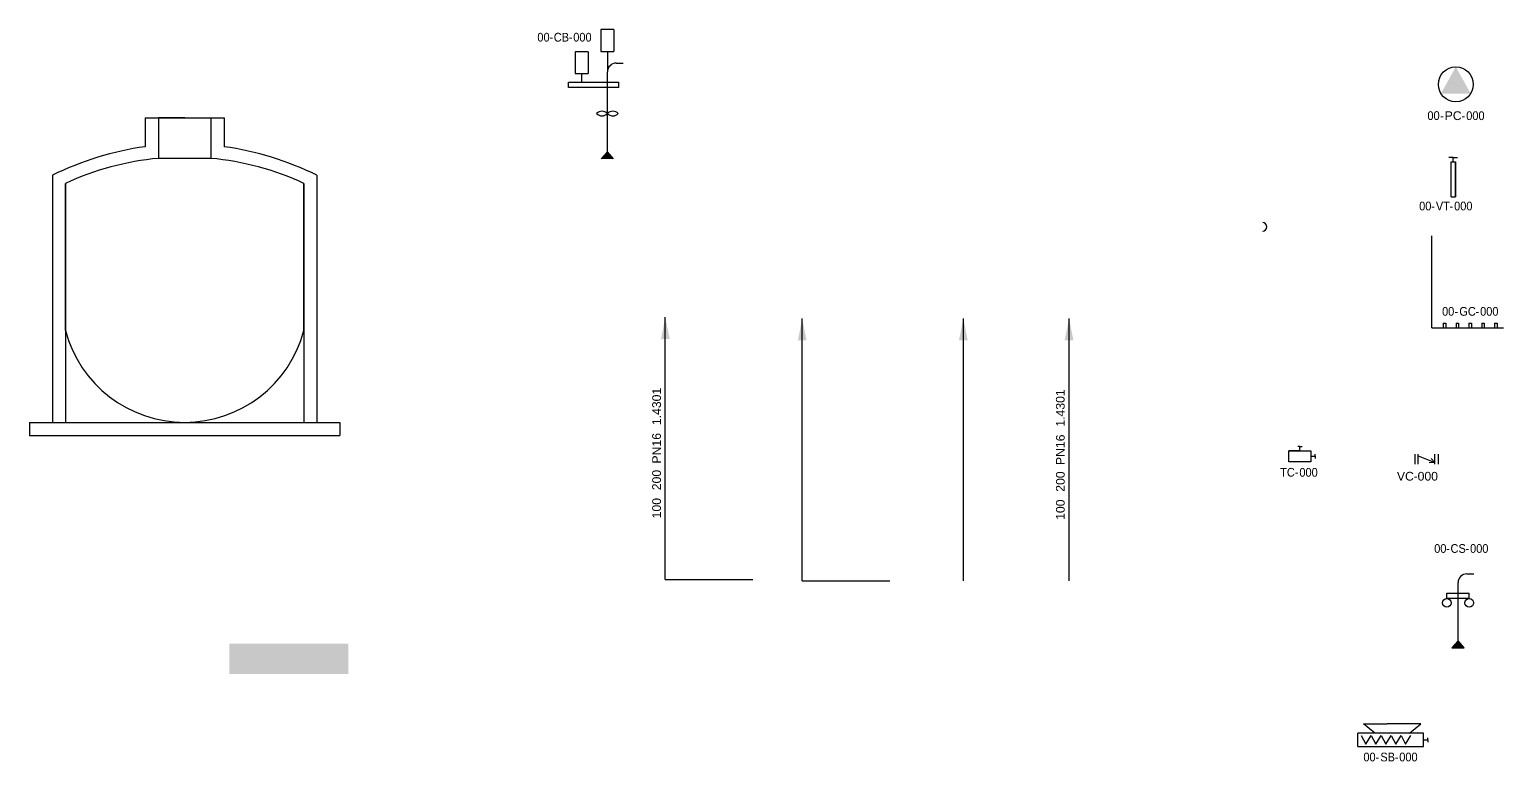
# Model space of a CAD drawing. Extents: x 2684 to 7761, y 1353 to 2487.
# Drawn here: x 2708.9 to 3046.2, y 1778.7 to 1946.1 of the extents above; entities that cross this region are included whole.
import ezdxf
from ezdxf.enums import TextEntityAlignment as Align

# ---------------------------------------------------------------- set-up
doc = ezdxf.new("R2018")
doc.units = 0
doc.header["$LTSCALE"] = 0.25
for name, color, linetype, lineweight, true_color in [('equipment', 5, 'Continuous', 25, 0x0000ff), ('sewer', 7, 'Continuous', 25, 0x1c2600), ('Text', 7, 'Continuous', 25, 0xffffff), ('unit', 1, 'Continuous', 25, 0xff0000)]:
    doc.layers.add(name, color=color, linetype=linetype, lineweight=lineweight, true_color=true_color)
doc.layers.add('pipeTag', color=7, linetype='Continuous')
doc.layers.add('valve', color=7, linetype='Continuous', lineweight=25, true_color=0xffffff, plot=False)
doc.styles.add('Organica', font='arial.ttf')

# ---------------------------------------------------------------- blocks, each defined once
blk = doc.blocks.new('*U46')
for p, q in [((2.5, 3.5), (2, 3.5)), ((2.5, 2.5), (2.5, 3.5)), ((2.5, 3.5), (3, 3.5)), ((2.63, 2.5), (0, 2.5)), ((5, 1.25), (6, 1.25)), ((6, 1.25), (6, 1.75)), ((6, 1.25), (6, 0.75))]:
    blk.add_line(p, q)
blk.add_lwpolyline([(0, 2.5), (5, 2.5), (5, 0), (0, 0)], close=True)
at = {"insert": (2.18, -2.44), "char_height": 2, "width": 5.3402, "attachment_point": 6, "line_spacing_factor": 0.9, "style": 'Organica'}
blk.add_mtext('{\\W0.9;TC-}', dxfattribs=at)
at = {"style": 'Organica', "flags": 1}
for tag, p in [('MATERIAL', (46.71, 22.73)), ('NOTE', (46.71, 25.84)), ('MODEL', (46.71, 16.42)), ('MANUFACTURE', (46.71, 13.31)), ('PROCESSUNITAREA', (46.71, 9.91))]:
    blk.add_attdef(tag, text='', height=2, dxfattribs=at).set_placement(p, align=Align.MIDDLE_CENTER)
at = {"style": 'Organica', "width": 0.9, "flags": 8}
blk.add_attdef('TAG', text='', height=2, dxfattribs=at).set_placement((4.49, -2.44), align=Align.MIDDLE_CENTER)
blk = doc.blocks.new('*U54')
blk.add_circle((0, 0), 4)
blk.add_solid([(-3.4, -2.11), (0, 4), (3.4, -2.11)])
at = {"char_height": 2, "width": 5.3402, "attachment_point": 6, "line_spacing_factor": 0.9, "style": 'Organica'}
for insert in [(-2.74, -7.17), (2.16, -7.17)]:
    blk.add_mtext('{\\W0.9;-}', dxfattribs=dict(at, insert=insert))
at = {"style": 'Organica', "flags": 1}
for tag, p in [('PUMP_TYPE', (-13.95, 99.74)), ('NOTE_CHINESE', (-13.95, 93.74)), ('NOTE', (-13.95, 96.74)), ('MATERIAL_HOUSING', (-13.95, 90.64)), ('MATERIAL_IMPELLER', (-13.95, 87.64)), ('INSTALLED_POWER', (-13.95, 81.43)), ('CONSUMED_POWER', (-13.95, 78.43)), ('MODEL', (-13.95, 75.32)), ('MANUFACTURE', (-13.95, 72.21)), ('UNIT_CAPACITY', (-13.42, 69.06)), ('SP_CAPACITY', (-13.42, 66.16)), ('UNIT_HEAD', (-13.42, 63.06)), ('SP_HEAD', (-13.42, 60.06)), ('INSTALLATION', (-13.42, 56.95)), ('STB_DTY', (-13.42, 53.63)), ('RUNNINGHOURS', (-13.42, 50.63)), ('HOSTNAME', (-12.95, 46.85)), ('DI', (-13.85, 41.6)), ('DO', (-13.85, 38.6)), ('PO', (-13.85, 26.6)), ('PROCESSUNITAREA', (-13.85, 23.6))]:
    blk.add_attdef(tag, text='', height=2, dxfattribs=at).set_placement(p, align=Align.MIDDLE_CENTER)
at = {"style": 'Organica', "width": 0.9}
blk.add_attdef('AREA_CODE', text='', height=2, dxfattribs=at).set_placement((-3.71, -7.15), align=Align.MIDDLE_RIGHT)
at = {"style": 'Organica'}
blk.add_attdef('TAG_ID', text='', height=2, dxfattribs=at).set_placement((1.32, -7.17), align=Align.MIDDLE_RIGHT)
at = {"style": 'Organica', "width": 0.9, "flags": 8}
blk.add_attdef('TAG', text='', height=2, dxfattribs=at).set_placement((4.47, -7.17), align=Align.MIDDLE_CENTER)
blk = doc.blocks.new('*U41')
blk.add_hatch(color=256).paths.add_polyline_path([(0, 0), (-1.4, -1.59), (1.4, -1.59)])
for p, q in [((2, 15.32), (3.63, 15.32)), ((-2.57, 9.71), (-2.57, 10.94)), ((-2.57, 10.94), (2.57, 10.94)), ((0, 0), (0, 13.32)), ((2.57, 9.71), (2.57, 10.94)), ((2.57, 9.71), (-2.57, 9.71)), ((-1.4, -1.59), (0, 0)), ((1.4, -1.59), (0, 0)), ((-1.4, -1.59), (1.4, -1.59))]:
    blk.add_line(p, q)
for centre in [(-2.57, 8.71), (2.57, 8.71)]:
    blk.add_circle(centre, 1)
blk.add_arc((2, 13.32), 2, 90, 180)
at = {"char_height": 2, "width": 5.3402, "attachment_point": 6, "line_spacing_factor": 0.9, "style": 'Organica'}
for insert in [(-1.86, 21.14), (2.54, 21.14)]:
    blk.add_mtext('{\\W0.9;-}', dxfattribs=dict(at, insert=insert))
at = {"style": 'Organica', "flags": 1}
for tag, p in [('EQUIP_TYPE', (20.01, 107.63)), ('NOTE', (20.01, 104.63)), ('NOTE_CHINESE', (20.01, 101.63)), ('UNIT_LENGTH', (20.01, 98.63)), ('UNIT_WIDTH', (20.01, 95.63)), ('UNIT_LEVEL', (20.01, 92.63)), ('UNIT_BOARD', (20.01, 89.63)), ('SP_LENGTH', (20.01, 86.63)), ('SP_WIDTH', (20.01, 83.63)), ('SP_LEVEL', (20.01, 80.63)), ('SP_BOARD', (20.01, 77.63)), ('MATERIAL_SUBSURFACE', (20.01, 74.63)), ('MATERIAL_ABOVE_WATER', (20.01, 71.53)), ('INSTALLED_POWER', (20.01, 68.32)), ('CONSUMED_POWER', (20.01, 65.32)), ('MODEL', (20.01, 62.21)), ('MANUFACTURE', (20.01, 59.11)), ('STB_DTY', (20.13, 56.37)), ('RUNNINGHOURS', (23.22, 53.52)), ('DI', (23.22, 50.52)), ('DO', (23.22, 47.52)), ('AI', (23.22, 44.52)), ('AO', (23.22, 41.52)), ('PO', (23.22, 38.52)), ('PB', (23.22, 35.52)), ('PROCESSUNITAREA', (23.22, 32.17))]:
    blk.add_attdef(tag, text='', height=2, dxfattribs=at).set_placement(p, align=Align.MIDDLE_CENTER)
at = {"style": 'Organica', "width": 0.9}
for tag, p in [('AREA_CODE', (-2.66, 21.14)), ('TAG_ID', (1.78, 21.14))]:
    blk.add_attdef(tag, text='', height=2, dxfattribs=at).set_placement(p, align=Align.MIDDLE_RIGHT)
at = {"style": 'Organica', "width": 0.9, "flags": 8}
blk.add_attdef('TAG', text='', height=2, dxfattribs=at).set_placement((4.85, 21.14), align=Align.MIDDLE_CENTER)
blk = doc.blocks.new('*U52')
for p, q in [((0.5, 9), (-0.5, 9)), ((0.5, 8), (0.5, 9)), ((0.5, 9), (1.5, 9))]:
    blk.add_line(p, q)
blk.add_lwpolyline([(0, 8), (1, 8), (1, 0), (0, 0)], close=True)
at = {"char_height": 2, "width": 5.3402, "attachment_point": 6, "line_spacing_factor": 0.9, "style": 'Organica'}
for insert in [(-3.7, -2.07), (0.5, -2.07)]:
    blk.add_mtext('{\\W0.9;-}', dxfattribs=dict(at, insert=insert))
at = {"style": 'Organica', "flags": 1}
for tag, p in [('EQUIP_TYPE', (37.6, 83.28)), ('NOTE', (37.6, 80.28)), ('NOTE_CHINESE', (37.6, 77.28)), ('MATERIAL_FRAME', (37.6, 74.17)), ('MATERIAL_STEM', (37.6, 71.17)), ('MATERIAL_BODY', (37.6, 68.17)), ('MATERIAL_SEALING', (37.6, 65.17)), ('MODEL', (37.6, 55.86)), ('MANUFACTURE', (37.6, 52.75)), ('UNIT_WATER_LEVEL', (37.76, 49.29)), ('UNIT_CHANNELH', (37.76, 46.29)), ('UNIT_CHANNELW', (37.76, 43.5)), ('SP_WATER_LEVEL', (37.76, 40.5)), ('SP_CHANNELW', (37.76, 37.5)), ('SP_CHANNELH', (37.76, 34.29)), ('STB_DTY', (37.76, 31.29)), ('PROCESSUNITAREA', (37.76, 27.66))]:
    blk.add_attdef(tag, text='', height=2, dxfattribs=at).set_placement(p, align=Align.MIDDLE_CENTER)
at = {"style": 'Organica', "width": 0.9}
blk.add_attdef('AREA_CODE', text='', height=2, dxfattribs=at).set_placement((-4.5, -2.07), align=Align.MIDDLE_RIGHT)
at = {"style": 'Organica', "width": 0.9, "flags": 8}
blk.add_attdef('TAG', text='', height=2, dxfattribs=at).set_placement((2.81, -2.07), align=Align.MIDDLE_CENTER)
blk.add_wipeout([(0, 8), (1, 8), (1, 0), (0, 0)])
for p, q in [((0, 8), (1, 8)), ((0, 0), (0, 8)), ((1, 0), (1, 8)), ((0, 0), (1, 0))]:
    blk.add_line(p, q)
at = {"style": 'Organica', "width": 0.9}
blk.add_attdef('TAG_ID', text='', height=2, dxfattribs=at).set_placement((-0.26, -2.07), align=Align.MIDDLE_RIGHT)
blk = doc.blocks.new('*U48')
for p, q in [((3.87, 3), (1.26, 5.2)), ((1.26, 5.2), (6.66, 5.2)), ((14.38, 5.2), (6.66, 5.2)), ((11.76, 3), (14.38, 5.2)), ((15, 3), (0, 3)), ((0, 0), (0, 3)), ((0, 0), (15, 0)), ((0.75, 2.5), (1.8, 0.5)), ((1.8, 0.5), (3.02, 2.5)), ((3.02, 2.5), (4.07, 0.5)), ((4.07, 0.5), (5.29, 2.5)), ((5.29, 2.5), (6.35, 0.5)), ((6.35, 0.5), (7.56, 2.5)), ((7.56, 2.5), (8.62, 0.5)), ((8.62, 0.5), (9.84, 2.5)), ((9.84, 2.5), (10.89, 0.5)), ((10.89, 0.5), (12.11, 2.5)), ((15, 0), (15, 3)), ((15, 1.5), (16, 1.5)), ((16, 1.5), (16, 2)), ((16, 1.5), (16, 1))]:
    blk.add_line(p, q)
at = {"char_height": 2, "width": 5.3402, "attachment_point": 6, "line_spacing_factor": 0.9, "style": 'Organica'}
for insert in [(4.83, -2.42), (9.23, -2.42)]:
    blk.add_mtext('{\\W0.9;-}', dxfattribs=dict(at, insert=insert))
at = {"style": 'Organica', "flags": 1}
for tag, p in [('EQUIP_TYPE', (37.16, 79.54)), ('NOTE', (37.16, 76.54)), ('NOTE_CHINESE', (37.16, 73.54)), ('CONSUMED_POWER', (37.16, 70.54)), ('MATERIAL_SCREW_LINER', (37.16, 67.54)), ('MATERIAL_SCREW', (37.16, 64.54)), ('MATERIAL_CARPENTRY', (37.16, 61.44)), ('INSTALLED_POWER', (37.16, 58.23)), ('MODEL', (37.16, 55.12)), ('MANUFACTURE', (37.16, 52.01)), ('UNIT_FLOW', (37.09, 49)), ('SP_FLOW', (37.09, 46)), ('STB_DTY', (37.09, 43)), ('RUNNINGHOURS', (39.52, 39.32)), ('DI', (39.52, 36.32)), ('DO', (39.52, 33.32)), ('PB', (39.52, 30.32)), ('PO', (39.52, 27.32)), ('PROCESSUNITAREA', (39.52, 24.25))]:
    blk.add_attdef(tag, text='', height=2, dxfattribs=at).set_placement(p, align=Align.MIDDLE_CENTER)
at = {"style": 'Organica', "width": 0.9}
blk.add_attdef('AREA_CODE', text='', height=2, dxfattribs=at).set_placement((4.03, -2.42), align=Align.MIDDLE_RIGHT)
at = {"style": 'Organica', "width": 0.9, "flags": 8}
blk.add_attdef('TAG_ID', text='', height=2, dxfattribs=at).set_placement((8.46, -2.42), align=Align.MIDDLE_RIGHT)
blk.add_attdef('TAG', text='', height=2, dxfattribs=at).set_placement((11.54, -2.42), align=Align.MIDDLE_CENTER)
blk = doc.blocks.new('*U47')
for p, q in [((1, 1), (1, 22)), ((1, 1), (5.67, 1)), ((3.61, 2), (3.61, 1)), ((3.61, 2), (4.21, 2)), ((3.93, 1), (8.61, 1)), ((4.21, 2), (4.21, 1)), ((6.54, 2), (6.54, 1)), ((6.54, 2), (7.14, 2)), ((6.87, 1), (11.54, 1)), ((7.14, 2), (7.14, 1)), ((9.48, 2), (9.48, 1)), ((9.48, 2), (10.08, 2)), ((9.8, 1), (14.47, 1)), ((10.08, 2), (10.08, 1)), ((12.41, 2), (12.41, 1)), ((12.41, 2), (13.01, 2)), ((12.73, 1), (17.41, 1)), ((13.01, 2), (13.01, 1)), ((15.34, 2), (15.34, 1)), ((15.34, 2), (15.94, 2)), ((15.94, 2), (15.94, 1))]:
    blk.add_line(p, q)
at = {"char_height": 2, "width": 5.3402, "attachment_point": 6, "line_spacing_factor": 0.9, "style": 'Organica'}
for insert in [(7.05, 4.72), (11.85, 4.72)]:
    blk.add_mtext('{\\W0.9;-}', dxfattribs=dict(at, insert=insert))
at = {"style": 'Organica', "flags": 1}
for tag, p in [('EQUIP_TYPE', (30.85, 68.43)), ('NOTE', (30.85, 65.43)), ('NOTE_CHINESE', (30.85, 62.43)), ('MATERIAL_MEMBRANE', (30.85, 59.33)), ('MATERIAL_PIPE', (30.85, 56.33)), ('STB_DTY', (30.85, 50.13)), ('MODEL', (30.85, 47.01)), ('MANUFACTURE', (30.85, 43.91)), ('NUMBEROFG', (30.85, 40.63)), ('NUMBEROFDIFF', (30.85, 37.52)), ('INSTALLATION', (31.25, 34.42)), ('UNIT_FLOWMIN', (31.25, 31.42)), ('UNIT_FLOWMAX', (31.25, 28.42)), ('SP_FLOWMAX', (31.25, 25.42)), ('SP_FLOWMIN', (31.25, 22.42)), ('PROCESSUNITAREA', (31.25, 19.05))]:
    blk.add_attdef(tag, text='', height=2, dxfattribs=at).set_placement(p, align=Align.MIDDLE_CENTER)
at = {"style": 'Organica', "width": 0.9}
for tag, p in [('AREA_CODE', (6.15, 4.72)), ('TAG_ID', (11.06, 4.72))]:
    blk.add_attdef(tag, text='', height=2, dxfattribs=at).set_placement(p, align=Align.MIDDLE_RIGHT)
at = {"style": 'Organica', "width": 0.9, "flags": 8}
blk.add_attdef('TAG', text='', height=2, dxfattribs=at).set_placement((14.16, 4.72), align=Align.MIDDLE_CENTER)
blk = doc.blocks.new('*U39')
blk.add_hatch(color=256).paths.add_polyline_path([(10, -5), (8.6, -6.59), (11.4, -6.59)])
for p, q in [((8.5, 23.01), (8.5, 18.01)), ((11.5, 23.01), (8.5, 23.01)), ((11.5, 23.01), (11.5, 18.01)), ((2.59, 17.94), (2.59, 12.94)), ((5.59, 17.94), (2.59, 17.94)), ((5.59, 17.94), (5.59, 12.94)), ((8.5, 18.01), (11.5, 18.01)), ((10, 18.01), (10, 13.32)), ((12, 15.32), (13.63, 15.32)), ((1.12, 9.71), (1.12, 10.94)), ((1.12, 10.94), (12.57, 10.94)), ((2.59, 12.94), (5.59, 12.94)), ((4.09, 12.94), (4.09, 10.94)), ((10, -5.29), (10, 13.32)), ((12.57, 9.71), (12.57, 10.94)), ((12.57, 9.71), (1.12, 9.71)), ((8.6, -6.59), (10, -5)), ((11.4, -6.59), (10, -5))]:
    blk.add_line(p, q)
for centre, radius, start, end in [((12, 13.32), 2, 90, 180), ((8.76, 2.61), 1.71, 43.3642, 136.6358), ((8.76, 4.96), 1.71, 223.3642, 316.6358), ((11.24, 2.61), 1.71, 43.3642, 136.6358), ((11.24, 4.96), 1.71, 223.3642, 316.6358)]:
    blk.add_arc(centre, radius, start, end)
at = {"char_height": 2, "width": 5.3402, "attachment_point": 6, "line_spacing_factor": 0.9, "style": 'Organica'}
for insert in [(-2.42, 21.25), (1.98, 21.25)]:
    blk.add_mtext('{\\W0.9;-}', dxfattribs=dict(at, insert=insert))
at = {"style": 'Organica', "flags": 1}
for tag, p in [('EQUIP_TYPE', (20.01, 107.63)), ('NOTE', (20.01, 104.63)), ('NOTE_CHINESE', (20.01, 101.63)), ('UNIT_LENGTH', (20.01, 98.63)), ('UNIT_WIDTH', (20.01, 95.63)), ('UNIT_LEVEL', (20.01, 92.63)), ('UNIT_BOARD', (20.01, 89.63)), ('SP_LENGTH', (20.01, 86.63)), ('SP_WIDTH', (20.01, 83.63)), ('SP_LEVEL', (20.01, 80.63)), ('SP_BOARD', (20.01, 77.63)), ('MATERIAL_SUBSURFACE', (20.01, 74.63)), ('MATERIAL_ABOVE_WATER', (20.01, 71.53)), ('INSTALLED_POWER', (20.01, 68.32)), ('CONSUMED_POWER', (20.01, 65.32)), ('MODEL', (20.01, 62.21)), ('MANUFACTURE', (20.01, 59.11)), ('STB_DTY', (20.13, 56.37)), ('RUNNINGHOURS', (23.22, 53.52)), ('DI', (23.22, 50.52)), ('DO', (23.22, 47.52)), ('AI', (23.22, 44.52)), ('AO', (23.22, 41.52)), ('PO', (23.22, 38.52)), ('PB', (23.22, 35.52)), ('PROCESSUNITAREA', (23.22, 32.25))]:
    blk.add_attdef(tag, text='', height=2, dxfattribs=at).set_placement(p, align=Align.MIDDLE_CENTER)
at = {"style": 'Organica', "width": 0.9}
for tag, p in [('AREA_CODE', (-3.22, 21.25)), ('TAG_ID', (1.21, 21.25))]:
    blk.add_attdef(tag, text='', height=2, dxfattribs=at).set_placement(p, align=Align.MIDDLE_RIGHT)
at = {"style": 'Organica', "width": 0.9, "flags": 8}
blk.add_attdef('TAG', text='', height=2, dxfattribs=at).set_placement((4.28, 21.25), align=Align.MIDDLE_CENTER)
blk = doc.blocks.new('arrow')
blk.add_hatch(color=256).paths.add_polyline_path([(-5, -1), (0, 0), (-5, 1)])
blk = doc.blocks.new('*U56')
at = {"layer": 'sewer', "lineweight": 25, "ltscale": 0.25}
blk.add_line((0, 0), (0, 60), dxfattribs=at)
at = {"layer": 'sewer', "rotation": 89.99999999999997}
blk.add_blockref('arrow', (0, 60), dxfattribs=at)
at = {"style": 'Organica', "flags": 1}
for tag, p in [('MEDIUM', (7.3, 58.14)), ('HOSTNAME', (7.3, 54.12))]:
    blk.add_attdef(tag, text='', height=2, dxfattribs=at).set_placement(p, align=Align.MIDDLE_CENTER)
at = {"layer": 'pipeTag', "style": 'Organica'}
blk.add_attdef('MATERIAL', text='', height=2, rotation=90, dxfattribs=at).set_placement((-2, 35.29), align=Align.MIDDLE_LEFT)
for tag, p in [('PRESSURE', (-2, 30)), ('DIAMETER', (-2, 22.73)), ('TAG', (-2, 16.3))]:
    blk.add_attdef(tag, text='', height=2, rotation=90, dxfattribs=at).set_placement(p, align=Align.MIDDLE_CENTER)
blk = doc.blocks.new('*U58')
at = {"layer": 'sewer', "lineweight": 25, "ltscale": 0.25}
for q in [(0, 60), (20, 0)]:
    blk.add_line((0, 0), q, dxfattribs=at)
at = {"layer": 'sewer', "rotation": 89.99999999999997}
blk.add_blockref('arrow', (0, 60), dxfattribs=at)
at = {"style": 'Organica', "flags": 1}
for tag, p in [('MEDIUM', (7.3, 58.14)), ('HOSTNAME', (7.3, 54.12))]:
    blk.add_attdef(tag, text='', height=2, dxfattribs=at).set_placement(p, align=Align.MIDDLE_CENTER)
at = {"layer": 'pipeTag', "style": 'Organica'}
blk.add_attdef('MATERIAL', text='', height=2, rotation=90, dxfattribs=at).set_placement((-2, 35.29), align=Align.MIDDLE_LEFT)
for tag, p in [('PRESSURE', (-2, 30)), ('DIAMETER', (-2, 22.73)), ('TAG', (-2, 16.3))]:
    blk.add_attdef(tag, text='', height=2, rotation=90, dxfattribs=at).set_placement(p, align=Align.MIDDLE_CENTER)
blk = doc.blocks.new('*U61')
at = {"layer": 'sewer', "lineweight": 25, "ltscale": 0.25}
for q in [(0, 60), (20, 0)]:
    blk.add_line((0, 0), q, dxfattribs=at)
at = {"layer": 'sewer', "rotation": 89.99999999999997}
blk.add_blockref('arrow', (0, 60), dxfattribs=at)
at = {"style": 'Organica', "flags": 1}
for tag, p in [('MEDIUM', (7.3, 58.14)), ('HOSTNAME', (7.3, 54.12))]:
    blk.add_attdef(tag, text='', height=2, dxfattribs=at).set_placement(p, align=Align.MIDDLE_CENTER)
blk = doc.blocks.new('*U62')
at = {"layer": 'sewer', "lineweight": 25, "ltscale": 0.25}
blk.add_line((0, 0), (0, 60), dxfattribs=at)
at = {"layer": 'sewer', "rotation": 89.99999999999997}
blk.add_blockref('arrow', (0, 60), dxfattribs=at)
at = {"style": 'Organica', "flags": 1}
for tag, p in [('MEDIUM', (7.3, 58.14)), ('HOSTNAME', (7.3, 54.12))]:
    blk.add_attdef(tag, text='', height=2, dxfattribs=at).set_placement(p, align=Align.MIDDLE_CENTER)
blk = doc.blocks.new('break')
blk.add_arc((0, 0), 1, 270, 90)
blk.add_wipeout([(-0.12, -0.11), (-0.12, -0.89), (0, -1), (0.12, -0.89), (0.12, -0.11), (0, 0)])
blk.add_wipeout([(-0.12, 0.11), (-0.12, 0.89), (0, 1), (0.12, 0.89), (0.12, 0.11), (0, 0)])
blk = doc.blocks.new('digester')
at = {"lineweight": 25, "ltscale": 0.25}
for p, q in [((-9, 72.68), (-9, 66.04)), ((-9, 72.68), (9, 72.68)), ((0, 72.68), (-6, 72.68)), ((-6, 72.68), (-6, 63.38)), ((0, 72.68), (6, 72.68)), ((6, 72.68), (6, 63.38)), ((9, 72.68), (9, 66.04)), ((6, 63.38), (-6, 63.38)), ((-30.27, 59.51), (-30.27, 3)), ((-27.27, 23.98), (-27.27, 57.66)), ((-27.27, 57.66), (-27.27, 3)), ((27.27, 23.98), (27.27, 57.66)), ((27.27, 57.66), (27.27, 3)), ((30.27, 59.51), (30.27, 3)), ((-35.5, 3), (35.5, 3)), ((-35.5, 3), (-35.5, 0)), ((-35.5, 0), (35.5, 0)), ((35.5, 3), (35.5, 0))]:
    blk.add_line(p, q, dxfattribs=at)
for centre, radius, start, end in [((0.37, -2.43), 69.1, 97.7927, 116.3198), ((-0.37, -2.43), 69.1, 63.6802, 82.2073), ((0.25, -2.27), 65.95, 95.4381, 114.6631), ((-0.25, -2.27), 65.95, 65.3369, 84.5619), ((0, 31.21), 28.21, 194.8587, 345.1413)]:
    blk.add_arc(centre, radius, start, end)
at = {"style": 'Organica', "flags": 1}
for tag, p in [('HEIGHT', (0.02, -15.19)), ('DIAMETER', (0.14, -18.37)), ('LIQUIDLEVEL', (-0.01, -21.64)), ('VOLUME', (0.02, -24.88))]:
    blk.add_attdef(tag, text='', height=2, dxfattribs=at).set_placement(p, align=Align.MIDDLE_CENTER)
at = {"layer": 'Text', "lineweight": 30, "flags": 106}
blk.add_attdef('NAME1', text='', height=2.5, dxfattribs=at).set_placement((0, -8), align=Align.MIDDLE_CENTER)
blk = doc.blocks.new('*U132')
at = {"insert": (-1.98, -3.9), "char_height": 2, "width": 5.3402, "attachment_point": 6, "style": 'Organica'}
blk.add_mtext('-', dxfattribs=at)
at = {"style": 'Organica'}
for tag, flags, p in [('EQUIP_TYPE', 1, (-8.63, 62.54)), ('NOTE_CHINESE', 1, (-8.63, 56.54)), ('NOTE', 1, (-8.63, 59.54)), ('AREA_CODE', 1, (-8.63, 53.54)), ('DI', 1, (-8.63, 50.54)), ('DO', 1, (-8.63, 47.54)), ('AI', 1, (-8.63, 44.54)), ('AO', 1, (-8.63, 41.54)), ('PB', 1, (-8.63, 38.54)), ('PO', 1, (-8.63, 35.54)), ('SP_ACTUATED', 1, (-8.63, 32.54)), ('SIZE', 1, (-8.63, 23.54)), ('MATERIAL', 1, (-8.63, 19.54)), ('PRESSURE', 1, (-8.63, 15.54)), ('PROCESSUNITAREA', 1, (-8.63, 11.72)), ('TAG', 8, (0.33, -3.9))]:
    blk.add_attdef(tag, text='', height=2, dxfattribs=dict(at, flags=flags)).set_placement(p, align=Align.MIDDLE_CENTER)
blk.add_attdef('TAG_ID', text='', height=2, dxfattribs=at).set_placement((-2.86, -3.9), align=Align.MIDDLE_RIGHT)
blk.add_wipeout([(-2.67, 1.14), (2.67, 1.14), (2.67, -1.14), (-2.67, -1.14)])
for p, q in [((-2.67, 1.14), (-2.67, -1.14)), ((-1.9, -1.14), (-1.9, 1.14)), ((-1.9, 0.76), (1.9, -0.76)), ((1.9, -0.76), (1.09, 0.17)), ((1.9, -1.14), (1.9, 1.14)), ((2.67, 1.14), (2.67, -1.14)), ((1.9, -0.76), (0.67, -0.87))]:
    blk.add_line(p, q)

msp = doc.modelspace()

# ---------------------------------------------------------------- block references
for name, p in [('*U58', (2854.39, 1820.35)), ('*U56', (2946.76, 1820))]:
    msp.add_blockref(name, p).add_auto_attribs({'PRESSURE': 'PN16', 'MATERIAL': '1.4301', 'DIAMETER': '200', 'TAG': '100'})
for name, p in [('*U61', (2885.72, 1820)), ('*U62', (2922.57, 1820))]:
    msp.add_blockref(name, p)
at = {"layer": 'equipment'}
ref = msp.add_blockref('*U39', (2831.15, 1923.12), dxfattribs=at)
ref.add_attrib('TAG', '000', dxfattribs={"layer": '0', "height": 2, "style": 'Organica', "width": 0.9}).set_placement((2835.43, 1944.37), align=Align.MIDDLE_CENTER)
ref.add_attrib('AREA_CODE', '00', dxfattribs={"layer": '0', "height": 2, "style": 'Organica', "width": 0.9}).set_placement((2827.92, 1944.37), align=Align.MIDDLE_RIGHT)
ref.add_attrib('TAG_ID', 'CB', dxfattribs={"layer": '0', "height": 2, "style": 'Organica', "width": 0.9}).set_placement((2832.36, 1944.37), align=Align.MIDDLE_RIGHT)
ref = msp.add_blockref('*U54', (3035.24, 1933.59), dxfattribs=at)
ref.add_attrib('TAG', '000', dxfattribs={"layer": '0', "height": 2, "style": 'Organica', "width": 0.9}).set_placement((3039.72, 1926.42), align=Align.MIDDLE_CENTER)
ref.add_attrib('AREA_CODE', '00', dxfattribs={"layer": '0', "height": 2, "style": 'Organica', "width": 0.9}).set_placement((3031.54, 1926.44), align=Align.MIDDLE_RIGHT)
ref.add_attrib('TAG_ID', 'PC', dxfattribs={"layer": '0', "height": 2, "style": 'Organica'}).set_placement((3036.57, 1926.42), align=Align.MIDDLE_RIGHT)
ref = msp.add_blockref('*U52', (3034.15, 1907.83), dxfattribs=at)
ref.add_attrib('TAG', '000', dxfattribs={"layer": '0', "height": 2, "style": 'Organica', "width": 0.9}).set_placement((3036.95, 1905.76), align=Align.MIDDLE_CENTER)
ref.add_attrib('AREA_CODE', '00', dxfattribs={"layer": '0', "height": 2, "style": 'Organica', "width": 0.9}).set_placement((3029.65, 1905.76), align=Align.MIDDLE_RIGHT)
ref.add_attrib('TAG_ID', 'VT', dxfattribs={"layer": '0', "height": 2, "style": 'Organica', "width": 0.9}).set_placement((3033.89, 1905.76), align=Align.MIDDLE_RIGHT)
ref = msp.add_blockref('*U47', (3028.75, 1876.93), dxfattribs=at)
ref.add_attrib('TAG', '000', dxfattribs={"layer": '0', "height": 2, "style": 'Organica', "width": 0.9}).set_placement((3042.9, 1881.66), align=Align.MIDDLE_CENTER)
ref.add_attrib('AREA_CODE', '00', dxfattribs={"layer": '0', "height": 2, "style": 'Organica', "width": 0.9}).set_placement((3034.89, 1881.66), align=Align.MIDDLE_RIGHT)
ref.add_attrib('TAG_ID', 'GC', dxfattribs={"layer": '0', "height": 2, "style": 'Organica', "width": 0.9}).set_placement((3039.81, 1881.66), align=Align.MIDDLE_RIGHT)
ref = msp.add_blockref('*U41', (3035.75, 1806.29), dxfattribs=at)
ref.add_attrib('TAG', '000', dxfattribs={"layer": '0', "height": 2, "style": 'Organica', "width": 0.9}).set_placement((3040.6, 1827.43), align=Align.MIDDLE_CENTER)
ref.add_attrib('AREA_CODE', '00', dxfattribs={"layer": '0', "height": 2, "style": 'Organica', "width": 0.9}).set_placement((3033.09, 1827.43), align=Align.MIDDLE_RIGHT)
ref.add_attrib('TAG_ID', 'CS', dxfattribs={"layer": '0', "height": 2, "style": 'Organica', "width": 0.9}).set_placement((3037.52, 1827.43), align=Align.MIDDLE_RIGHT)
ref = msp.add_blockref('*U48', (3012.86, 1782.15), dxfattribs=at)
ref.add_attrib('TAG', '000', dxfattribs={"layer": '0', "height": 2, "style": 'Organica', "width": 0.9}).set_placement((3024.4, 1779.73), align=Align.MIDDLE_CENTER)
ref.add_attrib('AREA_CODE', '00', dxfattribs={"layer": '0', "height": 2, "style": 'Organica', "width": 0.9}).set_placement((3016.89, 1779.73), align=Align.MIDDLE_RIGHT)
ref.add_attrib('TAG_ID', 'SB', dxfattribs={"layer": '0', "height": 2, "style": 'Organica', "width": 0.9}).set_placement((3021.32, 1779.73), align=Align.MIDDLE_RIGHT)
at = {"layer": 'sewer'}
msp.add_blockref('break', (2991, 1901), dxfattribs=at)
at = {"layer": 'unit'}
ref = msp.add_blockref('digester', (2744.43, 1853.28), dxfattribs=at)
lines = msp.add_mtext('-', dxfattribs={"layer": 'Text', "insert": (2744.43, 1845.28), "char_height": 70, "attachment_point": 1})
ref.add_attrib('NAME1', '', (2744.43, 1845.28), dxfattribs={"flags": 104}).embed_mtext(lines)
at = {"layer": 'valve'}
ref = msp.add_blockref('*U46', (2997.06, 1847.28), dxfattribs=at)
ref.add_attrib('TAG', '000', dxfattribs={"layer": '0', "height": 2, "style": 'Organica', "width": 0.9}).set_placement((3001.55, 1844.84), align=Align.MIDDLE_CENTER)
ref = msp.add_blockref('*U132', (3028.5, 1847.85), dxfattribs=at)
ref.add_attrib('TAG', '000', dxfattribs={"layer": '0', "height": 2, "style": 'Organica'}).set_placement((3028.83, 1843.95), align=Align.MIDDLE_CENTER)
ref.add_attrib('TAG_ID', 'VC', dxfattribs={"layer": '0', "height": 2, "style": 'Organica'}).set_placement((3025.64, 1843.95), align=Align.MIDDLE_RIGHT)

doc.saveas('drawing.dxf')
